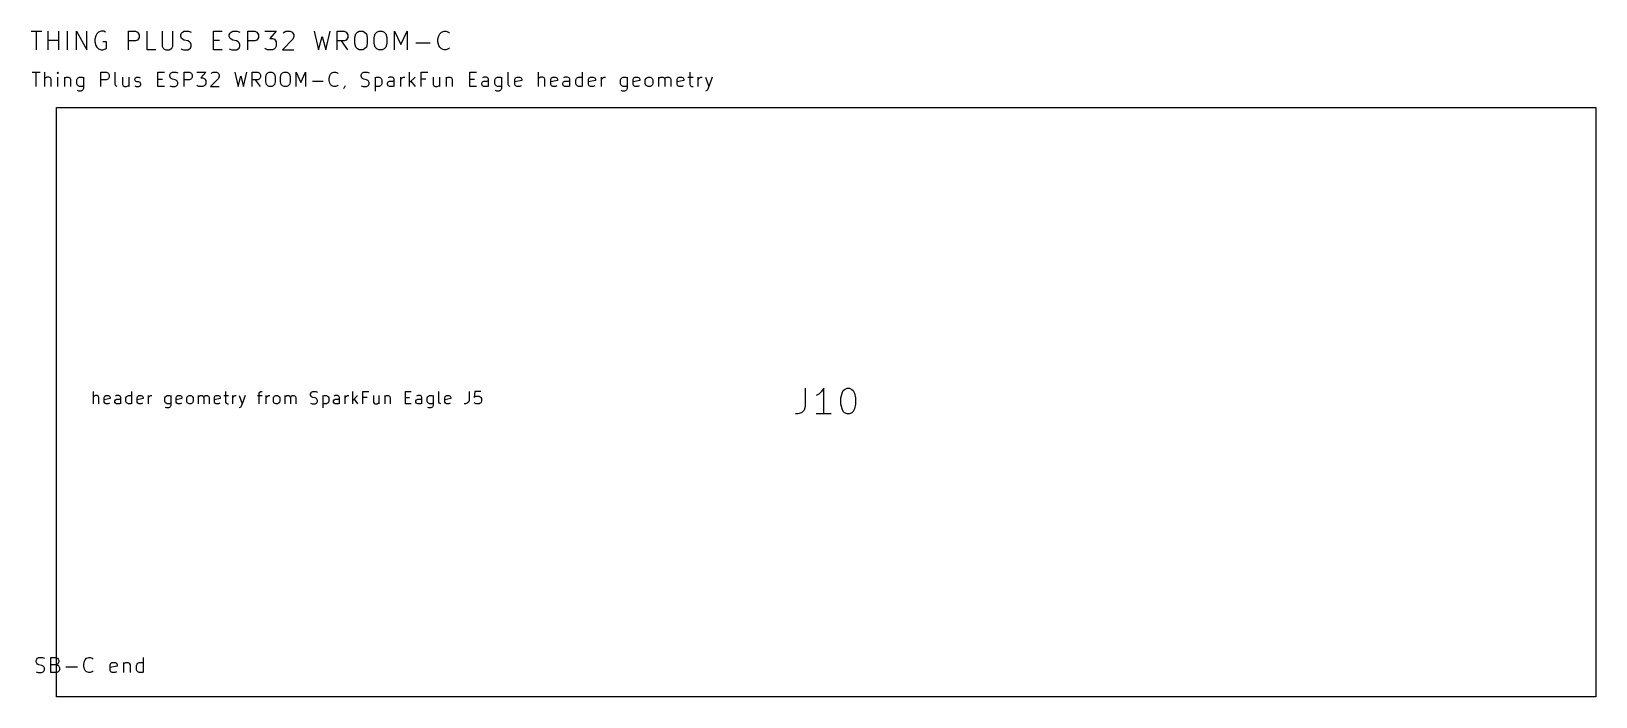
# Model space of a CAD drawing. Header units: millimetres. Extents: x -21 to 135, y 2 to 105.
# Drawn here: x 18.2 to 78.9, y 43.1 to 68.9 of the extents above; entities that cross this region are included whole.
import ezdxf

# ---------------------------------------------------------------- set-up
doc = ezdxf.new("R2010")
doc.units = ezdxf.units.MM
doc.layers.add('F.Silkscreen', color=41, linetype='CONTINUOUS', true_color=0xf2eda1)

msp = doc.modelspace()

# ---------------------------------------------------------------- linework, layer by layer
at = {"layer": 'F.Silkscreen', "linetype": 'CONTINUOUS'}
for p, q in [((18.182471, 68.893155), (18.5939, 68.893155)), ((18.388185, 68.173155), (18.388185, 68.893155)), ((18.833899, 68.173155), (18.833899, 68.893155)), ((19.245328, 68.173155), (19.245328, 68.893155)), ((19.588185, 68.173155), (19.588185, 68.893155)), ((19.931042, 68.173155), (19.931042, 68.893155)), ((19.931042, 68.893155), (20.342471, 68.173155)), ((20.342471, 68.173155), (20.342471, 68.893155)), ((20.685328, 68.721726), (20.651042, 68.584583)), ((20.651042, 68.584583), (20.651042, 68.481726)), ((20.719614, 68.790298), (20.685328, 68.721726)), ((20.788185, 68.858869), (20.719614, 68.790298)), ((20.891042, 68.893155), (20.788185, 68.858869)), ((20.9939, 68.893155), (20.891042, 68.893155)), ((21.062471, 68.858869), (20.9939, 68.893155)), ((21.953899, 68.173155), (21.953899, 68.893155)), ((21.953899, 68.893155), (22.228185, 68.893155)), ((22.228185, 68.893155), (22.296756, 68.858869)), ((22.296756, 68.858869), (22.331042, 68.824583)), ((22.331042, 68.584583), (22.296756, 68.550298)), ((22.331042, 68.824583), (22.365328, 68.756012)), ((22.365328, 68.653155), (22.331042, 68.584583)), ((22.365328, 68.756012), (22.365328, 68.653155)), ((22.673899, 68.173155), (22.673899, 68.893155)), ((23.256756, 68.893155), (23.256756, 68.310298)), ((23.668185, 68.310298), (23.668185, 68.893155)), ((23.976756, 68.756012), (24.011042, 68.824583)), ((23.976756, 68.68744), (23.976756, 68.756012)), ((24.011042, 68.618869), (23.976756, 68.68744)), ((24.011042, 68.824583), (24.045328, 68.858869)), ((24.045328, 68.584583), (24.011042, 68.618869)), ((24.045328, 68.858869), (24.113899, 68.893155)), ((24.113899, 68.550298), (24.045328, 68.584583)), ((24.113899, 68.893155), (24.285328, 68.893155)), ((24.285328, 68.893155), (24.388185, 68.858869)), ((25.245327, 68.173155), (25.245327, 68.893155)), ((25.245327, 68.893155), (25.588184, 68.893155)), ((25.86247, 68.756012), (25.896756, 68.824583)), ((25.86247, 68.68744), (25.86247, 68.756012)), ((25.896756, 68.618869), (25.86247, 68.68744)), ((25.896756, 68.824583), (25.931042, 68.858869)), ((25.931042, 68.584583), (25.896756, 68.618869)), ((25.931042, 68.858869), (25.999613, 68.893155)), ((25.999613, 68.550298), (25.931042, 68.584583)), ((25.999613, 68.893155), (26.171042, 68.893155)), ((26.171042, 68.893155), (26.273899, 68.858869)), ((26.58247, 68.173155), (26.58247, 68.893155)), ((26.58247, 68.893155), (26.856756, 68.893155)), ((26.856756, 68.893155), (26.925327, 68.858869)), ((26.925327, 68.858869), (26.959613, 68.824583)), ((26.959613, 68.584583), (26.925327, 68.550298)), ((26.959613, 68.824583), (26.993899, 68.756012)), ((26.993899, 68.653155), (26.959613, 68.584583)), ((26.993899, 68.756012), (26.993899, 68.653155)), ((27.233899, 68.893155), (27.679613, 68.893155)), ((27.679613, 68.893155), (27.439613, 68.618869)), ((27.439613, 68.618869), (27.54247, 68.618869)), ((27.54247, 68.618869), (27.611042, 68.584583)), ((27.611042, 68.584583), (27.645327, 68.550298)), ((28.331041, 68.584583), (27.919613, 68.173155)), ((27.953898, 68.824583), (27.988184, 68.858869)), ((27.988184, 68.858869), (28.056756, 68.893155)), ((28.056756, 68.893155), (28.228184, 68.893155)), ((28.228184, 68.893155), (28.296756, 68.858869)), ((28.296756, 68.858869), (28.331041, 68.824583)), ((28.331041, 68.824583), (28.365327, 68.756012)), ((28.365327, 68.68744), (28.331041, 68.584583)), ((28.365327, 68.756012), (28.365327, 68.68744)), ((29.153898, 68.893155), (29.325326, 68.173155)), ((29.325326, 68.173155), (29.462469, 68.68744)), ((29.462469, 68.68744), (29.599612, 68.173155)), ((29.599612, 68.173155), (29.771041, 68.893155)), ((30.045326, 68.173155), (30.045326, 68.893155)), ((30.045326, 68.893155), (30.319612, 68.893155)), ((30.319612, 68.893155), (30.388183, 68.858869)), ((30.388183, 68.858869), (30.422469, 68.824583)), ((30.422469, 68.584583), (30.388183, 68.550298)), ((30.422469, 68.824583), (30.456755, 68.756012)), ((30.456755, 68.653155), (30.422469, 68.584583)), ((30.456755, 68.756012), (30.456755, 68.653155)), ((30.73104, 68.653155), (30.765326, 68.790298)), ((30.73104, 68.413155), (30.73104, 68.653155)), ((30.765326, 68.790298), (30.833898, 68.858869)), ((30.833898, 68.858869), (30.902469, 68.893155)), ((30.902469, 68.893155), (31.039612, 68.893155)), ((31.039612, 68.893155), (31.108183, 68.858869)), ((31.108183, 68.858869), (31.176755, 68.790298)), ((31.176755, 68.790298), (31.21104, 68.653155)), ((31.21104, 68.653155), (31.21104, 68.413155)), ((31.485326, 68.653155), (31.519612, 68.790298)), ((31.485326, 68.413155), (31.485326, 68.653155)), ((31.519612, 68.790298), (31.588184, 68.858869)), ((31.588184, 68.858869), (31.656755, 68.893155)), ((31.656755, 68.893155), (31.793898, 68.893155)), ((31.793898, 68.893155), (31.862469, 68.858869)), ((31.862469, 68.858869), (31.931041, 68.790298)), ((31.931041, 68.790298), (31.965326, 68.653155)), ((31.965326, 68.653155), (31.965326, 68.413155)), ((32.273898, 68.173155), (32.273898, 68.893155)), ((32.273898, 68.893155), (32.513898, 68.378869)), ((32.513898, 68.378869), (32.753898, 68.893155)), ((32.753898, 68.893155), (32.753898, 68.173155)), ((33.953898, 68.584583), (33.988184, 68.721726)), ((33.953898, 68.481726), (33.953898, 68.584583)), ((33.988184, 68.721726), (34.02247, 68.790298)), ((34.02247, 68.790298), (34.091041, 68.858869)), ((34.091041, 68.858869), (34.193898, 68.893155)), ((34.193898, 68.893155), (34.26247, 68.893155)), ((34.26247, 68.893155), (34.365327, 68.858869)), ((34.365327, 68.858869), (34.399613, 68.824583)), ((18.833899, 68.550298), (19.245328, 68.550298)), ((20.651042, 68.481726), (20.685328, 68.344583)), ((20.685328, 68.344583), (20.719614, 68.276012)), ((20.719614, 68.276012), (20.788185, 68.20744)), ((20.788185, 68.20744), (20.891042, 68.173155)), ((20.891042, 68.173155), (20.959614, 68.173155)), ((21.096757, 68.481726), (20.959614, 68.481726)), ((20.959614, 68.173155), (21.062471, 68.20744)), ((21.062471, 68.20744), (21.096757, 68.241726)), ((21.096757, 68.241726), (21.096757, 68.481726)), ((22.228185, 68.516012), (21.953899, 68.516012)), ((22.296756, 68.550298), (22.228185, 68.516012)), ((23.016756, 68.173155), (22.673899, 68.173155)), ((23.256756, 68.310298), (23.291042, 68.241726)), ((23.291042, 68.241726), (23.325328, 68.20744)), ((23.325328, 68.20744), (23.393899, 68.173155)), ((23.393899, 68.173155), (23.531042, 68.173155)), ((23.531042, 68.173155), (23.599613, 68.20744)), ((23.599613, 68.20744), (23.633899, 68.241726)), ((23.633899, 68.241726), (23.668185, 68.310298)), ((23.976756, 68.20744), (24.079614, 68.173155)), ((24.079614, 68.173155), (24.251042, 68.173155)), ((24.251042, 68.516012), (24.113899, 68.550298)), ((24.319614, 68.481726), (24.251042, 68.516012)), ((24.251042, 68.173155), (24.319614, 68.20744)), ((24.353899, 68.44744), (24.319614, 68.481726)), ((24.319614, 68.20744), (24.353899, 68.241726)), ((24.388185, 68.378869), (24.353899, 68.44744)), ((24.353899, 68.241726), (24.388185, 68.310298)), ((24.388185, 68.310298), (24.388185, 68.378869)), ((25.245327, 68.550298), (25.485327, 68.550298)), ((25.588184, 68.173155), (25.245327, 68.173155)), ((25.86247, 68.20744), (25.965328, 68.173155)), ((25.965328, 68.173155), (26.136756, 68.173155)), ((26.136756, 68.516012), (25.999613, 68.550298)), ((26.205328, 68.481726), (26.136756, 68.516012)), ((26.136756, 68.173155), (26.205328, 68.20744)), ((26.239613, 68.44744), (26.205328, 68.481726)), ((26.205328, 68.20744), (26.239613, 68.241726)), ((26.273899, 68.378869), (26.239613, 68.44744)), ((26.239613, 68.241726), (26.273899, 68.310298)), ((26.273899, 68.310298), (26.273899, 68.378869)), ((26.856756, 68.516012), (26.58247, 68.516012)), ((26.925327, 68.550298), (26.856756, 68.516012)), ((27.268184, 68.20744), (27.233899, 68.241726)), ((27.336756, 68.173155), (27.268184, 68.20744)), ((27.54247, 68.173155), (27.336756, 68.173155)), ((27.611042, 68.20744), (27.54247, 68.173155)), ((27.645327, 68.241726), (27.611042, 68.20744)), ((27.645327, 68.550298), (27.679613, 68.481726)), ((27.679613, 68.310298), (27.645327, 68.241726)), ((27.679613, 68.481726), (27.679613, 68.310298)), ((27.919613, 68.173155), (28.365327, 68.173155)), ((30.319612, 68.516012), (30.045326, 68.516012)), ((30.456755, 68.173155), (30.216755, 68.516012)), ((30.388183, 68.550298), (30.319612, 68.516012)), ((30.765326, 68.276012), (30.73104, 68.413155)), ((30.833898, 68.20744), (30.765326, 68.276012)), ((30.902469, 68.173155), (30.833898, 68.20744)), ((31.039612, 68.173155), (30.902469, 68.173155)), ((31.108183, 68.20744), (31.039612, 68.173155)), ((31.176755, 68.276012), (31.108183, 68.20744)), ((31.21104, 68.413155), (31.176755, 68.276012)), ((31.519612, 68.276012), (31.485326, 68.413155)), ((31.588184, 68.20744), (31.519612, 68.276012)), ((31.656755, 68.173155), (31.588184, 68.20744)), ((31.793898, 68.173155), (31.656755, 68.173155)), ((31.862469, 68.20744), (31.793898, 68.173155)), ((31.931041, 68.276012), (31.862469, 68.20744)), ((31.965326, 68.413155), (31.931041, 68.276012)), ((33.096755, 68.44744), (33.645327, 68.44744)), ((33.988184, 68.344583), (33.953898, 68.481726)), ((34.02247, 68.276012), (33.988184, 68.344583)), ((34.091041, 68.20744), (34.02247, 68.276012)), ((34.193898, 68.173155), (34.091041, 68.20744)), ((34.26247, 68.173155), (34.193898, 68.173155)), ((34.365327, 68.20744), (34.26247, 68.173155)), ((34.399613, 68.241726), (34.365327, 68.20744)), ((18.214276, 67.3018), (18.528562, 67.3018)), ((18.371419, 66.7518), (18.371419, 67.3018)), ((18.711896, 66.7518), (18.711896, 67.3018)), ((18.738086, 67.092276), (18.711896, 67.066086)), ((18.790467, 67.118467), (18.738086, 67.092276)), ((18.869039, 67.118467), (18.790467, 67.118467)), ((18.92142, 67.092276), (18.869039, 67.118467)), ((18.94761, 67.039895), (18.92142, 67.092276)), ((18.94761, 66.7518), (18.94761, 67.039895)), ((19.209515, 67.3018), (19.183324, 67.27561)), ((19.183324, 67.27561), (19.209515, 67.249419)), ((19.235705, 67.27561), (19.209515, 67.3018)), ((19.209515, 67.3018), (19.209515, 67.249419)), ((19.209515, 67.249419), (19.235705, 67.27561)), ((19.209515, 66.7518), (19.209515, 67.118467)), ((19.47142, 67.118467), (19.47142, 66.7518)), ((19.47142, 67.066086), (19.49761, 67.092276)), ((19.49761, 67.092276), (19.549991, 67.118467)), ((19.549991, 67.118467), (19.628563, 67.118467)), ((19.628563, 67.118467), (19.680944, 67.092276)), ((19.680944, 67.092276), (19.707134, 67.039895)), ((19.707134, 67.039895), (19.707134, 66.7518)), ((19.942848, 67.013705), (19.969039, 67.066086)), ((19.942848, 66.856562), (19.942848, 67.013705)), ((19.969039, 66.804181), (19.942848, 66.856562)), ((19.969039, 67.066086), (19.995229, 67.092276)), ((19.995229, 66.77799), (19.969039, 66.804181)), ((19.995229, 67.092276), (20.04761, 67.118467)), ((20.04761, 66.7518), (19.995229, 66.77799)), ((20.04761, 67.118467), (20.152372, 67.118467)), ((20.152372, 66.7518), (20.04761, 66.7518)), ((20.152372, 67.118467), (20.204753, 67.092276)), ((20.204753, 66.77799), (20.152372, 66.7518)), ((20.204753, 67.118467), (20.204753, 66.673229)), ((20.885706, 66.7518), (20.885706, 67.3018)), ((20.885706, 67.3018), (21.09523, 67.3018)), ((21.09523, 67.013705), (20.885706, 67.013705)), ((21.09523, 67.3018), (21.147611, 67.27561)), ((21.147611, 67.039895), (21.09523, 67.013705)), ((21.147611, 67.27561), (21.173801, 67.249419)), ((21.173801, 67.066086), (21.147611, 67.039895)), ((21.173801, 67.249419), (21.199992, 67.197038)), ((21.199992, 67.118467), (21.173801, 67.066086)), ((21.199992, 67.197038), (21.199992, 67.118467)), ((21.435706, 66.830371), (21.435706, 67.3018)), ((21.461896, 66.77799), (21.435706, 66.830371)), ((21.514277, 66.7518), (21.461896, 66.77799)), ((21.723801, 67.118467), (21.723801, 66.830371)), ((21.723801, 66.830371), (21.749991, 66.77799)), ((21.749991, 66.77799), (21.802372, 66.7518)), ((21.802372, 66.7518), (21.880944, 66.7518)), ((21.880944, 66.7518), (21.933325, 66.77799)), ((21.933325, 66.77799), (21.959515, 66.804181)), ((21.959515, 67.118467), (21.959515, 66.7518)), ((22.195229, 67.039895), (22.22142, 67.092276)), ((22.195229, 67.013705), (22.195229, 67.039895)), ((22.22142, 66.961324), (22.195229, 67.013705)), ((22.195229, 66.77799), (22.24761, 66.7518)), ((22.22142, 67.092276), (22.273801, 67.118467)), ((22.273801, 66.935133), (22.22142, 66.961324)), ((22.24761, 66.7518), (22.352372, 66.7518)), ((22.273801, 67.118467), (22.352372, 67.118467)), ((22.352372, 66.935133), (22.273801, 66.935133)), ((22.352372, 67.118467), (22.404753, 67.092276)), ((22.404753, 66.908943), (22.352372, 66.935133)), ((22.352372, 66.7518), (22.404753, 66.77799)), ((22.430944, 66.856562), (22.404753, 66.908943)), ((22.404753, 66.77799), (22.430944, 66.830371)), ((22.430944, 66.830371), (22.430944, 66.856562)), ((23.085706, 66.7518), (23.085706, 67.3018)), ((23.085706, 67.3018), (23.347611, 67.3018)), ((23.085706, 67.039895), (23.269039, 67.039895)), ((23.347611, 66.7518), (23.085706, 66.7518)), ((23.557134, 67.197038), (23.583325, 67.249419)), ((23.557134, 67.144657), (23.557134, 67.197038)), ((23.583325, 67.092276), (23.557134, 67.144657)), ((23.557134, 66.77799), (23.635706, 66.7518)), ((23.583325, 67.249419), (23.609515, 67.27561)), ((23.609515, 67.066086), (23.583325, 67.092276)), ((23.609515, 67.27561), (23.661896, 67.3018)), ((23.661896, 67.039895), (23.609515, 67.066086)), ((23.635706, 66.7518), (23.766658, 66.7518)), ((23.661896, 67.3018), (23.792849, 67.3018)), ((23.766658, 67.013705), (23.661896, 67.039895)), ((23.819039, 66.987514), (23.766658, 67.013705)), ((23.766658, 66.7518), (23.819039, 66.77799)), ((23.792849, 67.3018), (23.87142, 67.27561)), ((23.84523, 66.961324), (23.819039, 66.987514)), ((23.819039, 66.77799), (23.84523, 66.804181)), ((23.87142, 66.908943), (23.84523, 66.961324)), ((23.84523, 66.804181), (23.87142, 66.856562)), ((23.87142, 66.856562), (23.87142, 66.908943)), ((24.107135, 66.7518), (24.107135, 67.3018)), ((24.107135, 67.3018), (24.316659, 67.3018)), ((24.316659, 67.013705), (24.107135, 67.013705)), ((24.316659, 67.3018), (24.36904, 67.27561)), ((24.36904, 67.039895), (24.316659, 67.013705)), ((24.36904, 67.27561), (24.39523, 67.249419)), ((24.39523, 67.066086), (24.36904, 67.039895)), ((24.39523, 67.249419), (24.421421, 67.197038)), ((24.421421, 67.118467), (24.39523, 67.066086)), ((24.421421, 67.197038), (24.421421, 67.118467)), ((24.604754, 67.3018), (24.94523, 67.3018)), ((24.630944, 66.77799), (24.604754, 66.804181)), ((24.683325, 66.7518), (24.630944, 66.77799)), ((24.840468, 66.7518), (24.683325, 66.7518)), ((24.94523, 67.3018), (24.761897, 67.092276)), ((24.761897, 67.092276), (24.840468, 67.092276)), ((24.840468, 67.092276), (24.892849, 67.066086)), ((24.892849, 66.77799), (24.840468, 66.7518)), ((24.892849, 67.066086), (24.91904, 67.039895)), ((24.91904, 66.804181), (24.892849, 66.77799)), ((24.91904, 67.039895), (24.94523, 66.987514)), ((24.94523, 66.856562), (24.91904, 66.804181)), ((24.94523, 66.987514), (24.94523, 66.856562)), ((25.44285, 67.066086), (25.128564, 66.7518)), ((25.128564, 66.7518), (25.46904, 66.7518)), ((25.154754, 67.249419), (25.180945, 67.27561)), ((25.180945, 67.27561), (25.233326, 67.3018)), ((25.233326, 67.3018), (25.364278, 67.3018)), ((25.364278, 67.3018), (25.416659, 67.27561)), ((25.416659, 67.27561), (25.44285, 67.249419)), ((25.44285, 67.249419), (25.46904, 67.197038)), ((25.46904, 67.144657), (25.44285, 67.066086)), ((25.46904, 67.197038), (25.46904, 67.144657)), ((26.071422, 67.3018), (26.202374, 66.7518)), ((26.202374, 66.7518), (26.307136, 67.144657)), ((26.307136, 67.144657), (26.411898, 66.7518)), ((26.411898, 66.7518), (26.542851, 67.3018)), ((26.752374, 66.7518), (26.752374, 67.3018)), ((26.752374, 67.3018), (26.961898, 67.3018)), ((26.961898, 67.013705), (26.752374, 67.013705)), ((27.06666, 66.7518), (26.883326, 67.013705)), ((26.961898, 67.3018), (27.014279, 67.27561)), ((27.014279, 67.039895), (26.961898, 67.013705)), ((27.014279, 67.27561), (27.040469, 67.249419)), ((27.040469, 67.066086), (27.014279, 67.039895)), ((27.040469, 67.249419), (27.06666, 67.197038)), ((27.06666, 67.118467), (27.040469, 67.066086)), ((27.06666, 67.197038), (27.06666, 67.118467)), ((27.276183, 67.118467), (27.302374, 67.223229)), ((27.276183, 66.935133), (27.276183, 67.118467)), ((27.302374, 66.830371), (27.276183, 66.935133)), ((27.302374, 67.223229), (27.354755, 67.27561)), ((27.354755, 66.77799), (27.302374, 66.830371)), ((27.354755, 67.27561), (27.407136, 67.3018)), ((27.407136, 66.7518), (27.354755, 66.77799)), ((27.407136, 67.3018), (27.511898, 67.3018)), ((27.511898, 66.7518), (27.407136, 66.7518)), ((27.511898, 67.3018), (27.564279, 67.27561)), ((27.564279, 66.77799), (27.511898, 66.7518)), ((27.564279, 67.27561), (27.61666, 67.223229)), ((27.61666, 66.830371), (27.564279, 66.77799)), ((27.61666, 67.223229), (27.64285, 67.118467)), ((27.64285, 66.935133), (27.61666, 66.830371)), ((27.64285, 67.118467), (27.64285, 66.935133)), ((27.852373, 67.118467), (27.878564, 67.223229)), ((27.852373, 66.935133), (27.852373, 67.118467)), ((27.878564, 66.830371), (27.852373, 66.935133)), ((27.878564, 67.223229), (27.930945, 67.27561)), ((27.930945, 66.77799), (27.878564, 66.830371)), ((27.930945, 67.27561), (27.983326, 67.3018)), ((27.983326, 66.7518), (27.930945, 66.77799)), ((27.983326, 67.3018), (28.088088, 67.3018)), ((28.088088, 66.7518), (27.983326, 66.7518)), ((28.088088, 67.3018), (28.140469, 67.27561)), ((28.140469, 66.77799), (28.088088, 66.7518)), ((28.140469, 67.27561), (28.19285, 67.223229)), ((28.19285, 66.830371), (28.140469, 66.77799)), ((28.19285, 67.223229), (28.21904, 67.118467)), ((28.21904, 66.935133), (28.19285, 66.830371)), ((28.21904, 67.118467), (28.21904, 66.935133)), ((28.454754, 66.7518), (28.454754, 67.3018)), ((28.454754, 67.3018), (28.638087, 66.908943)), ((28.638087, 66.908943), (28.821421, 67.3018)), ((28.821421, 67.3018), (28.821421, 66.7518)), ((29.083325, 66.961324), (29.502373, 66.961324)), ((29.738086, 67.066086), (29.764277, 67.170848)), ((29.738086, 66.987514), (29.738086, 67.066086)), ((29.764277, 66.882752), (29.738086, 66.987514)), ((29.764277, 67.170848), (29.790467, 67.223229)), ((29.790467, 66.830371), (29.764277, 66.882752)), ((29.790467, 67.223229), (29.842848, 67.27561)), ((29.842848, 66.77799), (29.790467, 66.830371)), ((29.842848, 67.27561), (29.92142, 67.3018)), ((29.92142, 66.7518), (29.842848, 66.77799)), ((29.92142, 67.3018), (29.973801, 67.3018)), ((29.973801, 66.7518), (29.92142, 66.7518)), ((29.973801, 67.3018), (30.052372, 67.27561)), ((30.052372, 66.77799), (29.973801, 66.7518)), ((30.052372, 67.27561), (30.078563, 67.249419)), ((30.078563, 66.804181), (30.052372, 66.77799)), ((30.340467, 66.7518), (30.314277, 66.699419)), ((30.340467, 66.77799), (30.340467, 66.7518)), ((30.969039, 67.197038), (30.99523, 67.249419)), ((30.969039, 67.144657), (30.969039, 67.197038)), ((30.99523, 67.092276), (30.969039, 67.144657)), ((30.969039, 66.77799), (31.047611, 66.7518)), ((30.99523, 67.249419), (31.02142, 67.27561)), ((31.02142, 67.066086), (30.99523, 67.092276)), ((31.02142, 67.27561), (31.073801, 67.3018)), ((31.073801, 67.039895), (31.02142, 67.066086)), ((31.047611, 66.7518), (31.178563, 66.7518)), ((31.073801, 67.3018), (31.204754, 67.3018)), ((31.178563, 67.013705), (31.073801, 67.039895)), ((31.230944, 66.987514), (31.178563, 67.013705)), ((31.178563, 66.7518), (31.230944, 66.77799)), ((31.204754, 67.3018), (31.283325, 67.27561)), ((31.257135, 66.961324), (31.230944, 66.987514)), ((31.230944, 66.77799), (31.257135, 66.804181)), ((31.283325, 66.908943), (31.257135, 66.961324)), ((31.257135, 66.804181), (31.283325, 66.856562)), ((31.283325, 66.856562), (31.283325, 66.908943)), ((31.51904, 67.118467), (31.51904, 66.568467)), ((31.51904, 67.092276), (31.571421, 67.118467)), ((31.571421, 66.7518), (31.51904, 66.77799)), ((31.571421, 67.118467), (31.676183, 67.118467)), ((31.676183, 66.7518), (31.571421, 66.7518)), ((31.676183, 67.118467), (31.728564, 67.092276)), ((31.728564, 66.77799), (31.676183, 66.7518)), ((31.728564, 67.092276), (31.754754, 67.066086)), ((31.754754, 66.804181), (31.728564, 66.77799)), ((31.754754, 67.066086), (31.780945, 67.013705)), ((31.780945, 66.856562), (31.754754, 66.804181)), ((31.780945, 67.013705), (31.780945, 66.856562)), ((31.990468, 66.882752), (32.016659, 66.935133)), ((31.990468, 66.830371), (31.990468, 66.882752)), ((32.016659, 66.77799), (31.990468, 66.830371)), ((32.06904, 67.118467), (32.016659, 67.092276)), ((32.016659, 66.935133), (32.06904, 66.961324)), ((32.06904, 66.7518), (32.016659, 66.77799)), ((32.173802, 67.118467), (32.06904, 67.118467)), ((32.06904, 66.961324), (32.199992, 66.961324)), ((32.199992, 66.7518), (32.06904, 66.7518)), ((32.226183, 67.092276), (32.173802, 67.118467)), ((32.199992, 66.961324), (32.252373, 66.987514)), ((32.252373, 66.77799), (32.199992, 66.7518)), ((32.252373, 67.039895), (32.226183, 67.092276)), ((32.252373, 66.7518), (32.252373, 67.039895)), ((32.514278, 66.7518), (32.514278, 67.118467)), ((32.514278, 67.013705), (32.540468, 67.066086)), ((32.540468, 67.066086), (32.566659, 67.092276)), ((32.566659, 67.092276), (32.61904, 67.118467)), ((32.61904, 67.118467), (32.671421, 67.118467)), ((32.854754, 66.7518), (32.854754, 67.3018)), ((33.064278, 67.118467), (32.854754, 66.908943)), ((32.907135, 66.961324), (33.064278, 66.7518)), ((33.299992, 66.7518), (33.299992, 67.3018)), ((33.299992, 67.3018), (33.561897, 67.3018)), ((33.483325, 67.039895), (33.299992, 67.039895)), ((33.771421, 67.118467), (33.771421, 66.830371)), ((33.771421, 66.830371), (33.797611, 66.77799)), ((33.797611, 66.77799), (33.849992, 66.7518)), ((33.849992, 66.7518), (33.928564, 66.7518)), ((33.928564, 66.7518), (33.980945, 66.77799)), ((33.980945, 66.77799), (34.007135, 66.804181)), ((34.007135, 67.118467), (34.007135, 66.7518)), ((34.26904, 67.118467), (34.26904, 66.7518)), ((34.26904, 67.066086), (34.29523, 67.092276)), ((34.29523, 67.092276), (34.347611, 67.118467)), ((34.347611, 67.118467), (34.426183, 67.118467)), ((34.426183, 67.118467), (34.478564, 67.092276)), ((34.478564, 67.092276), (34.504754, 67.039895)), ((34.504754, 67.039895), (34.504754, 66.7518)), ((35.185707, 66.7518), (35.185707, 67.3018)), ((35.185707, 67.3018), (35.447612, 67.3018)), ((35.185707, 67.039895), (35.36904, 67.039895)), ((35.447612, 66.7518), (35.185707, 66.7518)), ((35.657135, 66.882752), (35.683326, 66.935133)), ((35.657135, 66.830371), (35.657135, 66.882752)), ((35.683326, 66.77799), (35.657135, 66.830371)), ((35.735707, 67.118467), (35.683326, 67.092276)), ((35.683326, 66.935133), (35.735707, 66.961324)), ((35.735707, 66.7518), (35.683326, 66.77799)), ((35.840469, 67.118467), (35.735707, 67.118467)), ((35.735707, 66.961324), (35.866659, 66.961324)), ((35.866659, 66.7518), (35.735707, 66.7518)), ((35.89285, 67.092276), (35.840469, 67.118467)), ((35.866659, 66.961324), (35.91904, 66.987514)), ((35.91904, 66.77799), (35.866659, 66.7518)), ((35.91904, 67.039895), (35.89285, 67.092276)), ((35.91904, 66.7518), (35.91904, 67.039895)), ((36.154754, 67.013705), (36.180945, 67.066086)), ((36.154754, 66.856562), (36.154754, 67.013705)), ((36.180945, 66.804181), (36.154754, 66.856562)), ((36.180945, 67.066086), (36.207135, 67.092276)), ((36.207135, 66.77799), (36.180945, 66.804181)), ((36.207135, 67.092276), (36.259516, 67.118467)), ((36.259516, 66.7518), (36.207135, 66.77799)), ((36.259516, 67.118467), (36.364278, 67.118467)), ((36.364278, 66.7518), (36.259516, 66.7518)), ((36.364278, 67.118467), (36.416659, 67.092276)), ((36.416659, 66.77799), (36.364278, 66.7518)), ((36.416659, 67.118467), (36.416659, 66.673229)), ((36.678564, 66.830371), (36.678564, 67.3018)), ((36.704754, 66.77799), (36.678564, 66.830371)), ((36.757135, 66.7518), (36.704754, 66.77799)), ((36.940468, 67.039895), (36.966659, 67.092276)), ((36.940468, 66.830371), (36.940468, 67.039895)), ((37.202373, 66.987514), (36.940468, 66.935133)), ((36.966659, 66.77799), (36.940468, 66.830371)), ((36.966659, 67.092276), (37.01904, 67.118467)), ((37.01904, 66.7518), (36.966659, 66.77799)), ((37.01904, 67.118467), (37.123802, 67.118467)), ((37.123802, 66.7518), (37.01904, 66.7518)), ((37.123802, 67.118467), (37.176183, 67.092276)), ((37.176183, 66.77799), (37.123802, 66.7518)), ((37.176183, 67.092276), (37.202373, 67.039895)), ((37.202373, 67.039895), (37.202373, 66.987514)), ((37.857136, 66.7518), (37.857136, 67.3018)), ((37.883326, 67.092276), (37.857136, 67.066086)), ((37.935707, 67.118467), (37.883326, 67.092276)), ((38.014279, 67.118467), (37.935707, 67.118467)), ((38.06666, 67.092276), (38.014279, 67.118467)), ((38.09285, 67.039895), (38.06666, 67.092276)), ((38.09285, 66.7518), (38.09285, 67.039895)), ((38.328564, 67.039895), (38.354755, 67.092276)), ((38.328564, 66.830371), (38.328564, 67.039895)), ((38.590469, 66.987514), (38.328564, 66.935133)), ((38.354755, 66.77799), (38.328564, 66.830371)), ((38.354755, 67.092276), (38.407136, 67.118467)), ((38.407136, 66.7518), (38.354755, 66.77799)), ((38.407136, 67.118467), (38.511898, 67.118467)), ((38.511898, 66.7518), (38.407136, 66.7518)), ((38.511898, 67.118467), (38.564279, 67.092276)), ((38.564279, 66.77799), (38.511898, 66.7518)), ((38.564279, 67.092276), (38.590469, 67.039895)), ((38.590469, 67.039895), (38.590469, 66.987514)), ((38.799993, 66.882752), (38.826184, 66.935133)), ((38.799993, 66.830371), (38.799993, 66.882752)), ((38.826184, 66.77799), (38.799993, 66.830371)), ((38.878565, 67.118467), (38.826184, 67.092276)), ((38.826184, 66.935133), (38.878565, 66.961324)), ((38.878565, 66.7518), (38.826184, 66.77799)), ((38.983327, 67.118467), (38.878565, 67.118467)), ((38.878565, 66.961324), (39.009517, 66.961324)), ((39.009517, 66.7518), (38.878565, 66.7518)), ((39.035708, 67.092276), (38.983327, 67.118467)), ((39.009517, 66.961324), (39.061898, 66.987514)), ((39.061898, 66.77799), (39.009517, 66.7518)), ((39.061898, 67.039895), (39.035708, 67.092276)), ((39.061898, 66.7518), (39.061898, 67.039895)), ((39.297612, 67.013705), (39.323803, 67.066086)), ((39.297612, 66.856562), (39.297612, 67.013705)), ((39.323803, 66.804181), (39.297612, 66.856562)), ((39.323803, 67.066086), (39.349993, 67.092276)), ((39.349993, 66.77799), (39.323803, 66.804181)), ((39.349993, 67.092276), (39.402374, 67.118467)), ((39.402374, 66.7518), (39.349993, 66.77799)), ((39.402374, 67.118467), (39.507136, 67.118467)), ((39.507136, 66.7518), (39.402374, 66.7518)), ((39.507136, 67.118467), (39.559517, 67.092276)), ((39.559517, 66.77799), (39.507136, 66.7518)), ((39.559517, 66.7518), (39.559517, 67.3018)), ((39.795231, 67.039895), (39.821422, 67.092276)), ((39.795231, 66.830371), (39.795231, 67.039895)), ((40.057136, 66.987514), (39.795231, 66.935133)), ((39.821422, 66.77799), (39.795231, 66.830371)), ((39.821422, 67.092276), (39.873803, 67.118467)), ((39.873803, 66.7518), (39.821422, 66.77799)), ((39.873803, 67.118467), (39.978565, 67.118467)), ((39.978565, 66.7518), (39.873803, 66.7518)), ((39.978565, 67.118467), (40.030946, 67.092276)), ((40.030946, 66.77799), (39.978565, 66.7518)), ((40.030946, 67.092276), (40.057136, 67.039895)), ((40.057136, 67.039895), (40.057136, 66.987514)), ((40.292851, 66.7518), (40.292851, 67.118467)), ((40.292851, 67.013705), (40.319041, 67.066086)), ((40.319041, 67.066086), (40.345232, 67.092276)), ((40.345232, 67.092276), (40.397613, 67.118467)), ((40.397613, 67.118467), (40.449994, 67.118467)), ((41.026184, 67.013705), (41.052375, 67.066086)), ((41.026184, 66.856562), (41.026184, 67.013705)), ((41.052375, 66.804181), (41.026184, 66.856562)), ((41.052375, 67.066086), (41.078565, 67.092276)), ((41.078565, 66.77799), (41.052375, 66.804181)), ((41.078565, 67.092276), (41.130946, 67.118467)), ((41.130946, 66.7518), (41.078565, 66.77799)), ((41.130946, 67.118467), (41.235708, 67.118467)), ((41.235708, 66.7518), (41.130946, 66.7518)), ((41.235708, 67.118467), (41.288089, 67.092276)), ((41.288089, 66.77799), (41.235708, 66.7518)), ((41.288089, 67.118467), (41.288089, 66.673229)), ((41.523803, 67.039895), (41.549994, 67.092276)), ((41.523803, 66.830371), (41.523803, 67.039895)), ((41.785708, 66.987514), (41.523803, 66.935133)), ((41.549994, 66.77799), (41.523803, 66.830371)), ((41.549994, 67.092276), (41.602375, 67.118467)), ((41.602375, 66.7518), (41.549994, 66.77799)), ((41.602375, 67.118467), (41.707137, 67.118467)), ((41.707137, 66.7518), (41.602375, 66.7518)), ((41.707137, 67.118467), (41.759518, 67.092276)), ((41.759518, 66.77799), (41.707137, 66.7518)), ((41.759518, 67.092276), (41.785708, 67.039895)), ((41.785708, 67.039895), (41.785708, 66.987514)), ((41.995232, 67.013705), (42.021423, 67.066086)), ((41.995232, 66.856562), (41.995232, 67.013705)), ((42.021423, 66.804181), (41.995232, 66.856562)), ((42.021423, 67.066086), (42.047613, 67.092276)), ((42.047613, 66.77799), (42.021423, 66.804181)), ((42.047613, 67.092276), (42.099994, 67.118467)), ((42.099994, 66.7518), (42.047613, 66.77799)), ((42.099994, 67.118467), (42.178566, 67.118467)), ((42.178566, 66.7518), (42.099994, 66.7518)), ((42.178566, 67.118467), (42.230947, 67.092276)), ((42.230947, 66.77799), (42.178566, 66.7518)), ((42.230947, 67.092276), (42.257137, 67.066086)), ((42.257137, 66.804181), (42.230947, 66.77799)), ((42.257137, 67.066086), (42.283328, 67.013705)), ((42.283328, 66.856562), (42.257137, 66.804181)), ((42.283328, 67.013705), (42.283328, 66.856562)), ((42.519042, 66.7518), (42.519042, 67.118467)), ((42.519042, 67.066086), (42.545232, 67.092276)), ((42.545232, 67.092276), (42.597613, 67.118467)), ((42.597613, 67.118467), (42.676185, 67.118467)), ((42.676185, 67.118467), (42.728566, 67.092276)), ((42.728566, 67.092276), (42.754756, 67.039895)), ((42.754756, 67.039895), (42.780947, 67.092276)), ((42.754756, 67.039895), (42.754756, 66.7518)), ((42.780947, 67.092276), (42.833328, 67.118467)), ((42.833328, 67.118467), (42.911899, 67.118467)), ((42.911899, 67.118467), (42.96428, 67.092276)), ((42.96428, 67.092276), (42.99047, 67.039895)), ((42.99047, 67.039895), (42.99047, 66.7518)), ((43.226184, 67.039895), (43.252375, 67.092276)), ((43.226184, 66.830371), (43.226184, 67.039895)), ((43.488089, 66.987514), (43.226184, 66.935133)), ((43.252375, 66.77799), (43.226184, 66.830371)), ((43.252375, 67.092276), (43.304756, 67.118467)), ((43.304756, 66.7518), (43.252375, 66.77799)), ((43.304756, 67.118467), (43.409518, 67.118467)), ((43.409518, 66.7518), (43.304756, 66.7518)), ((43.409518, 67.118467), (43.461899, 67.092276)), ((43.461899, 66.77799), (43.409518, 66.7518)), ((43.461899, 67.092276), (43.488089, 67.039895)), ((43.488089, 67.039895), (43.488089, 66.987514)), ((43.645232, 67.118467), (43.854756, 67.118467)), ((43.723804, 67.3018), (43.723804, 66.830371)), ((43.723804, 66.830371), (43.749994, 66.77799)), ((43.749994, 66.77799), (43.802375, 66.7518)), ((43.802375, 66.7518), (43.854756, 66.7518)), ((44.03809, 66.7518), (44.03809, 67.118467)), ((44.03809, 67.013705), (44.06428, 67.066086)), ((44.06428, 67.066086), (44.090471, 67.092276)), ((44.090471, 67.092276), (44.142852, 67.118467)), ((44.142852, 67.118467), (44.195233, 67.118467)), ((44.326185, 67.118467), (44.457137, 66.7518)), ((44.457137, 66.7518), (44.404756, 66.620848)), ((44.58809, 67.118467), (44.457137, 66.7518)), ((20.02142, 66.568467), (19.969039, 66.594657)), ((20.099991, 66.568467), (20.02142, 66.568467)), ((20.152372, 66.594657), (20.099991, 66.568467)), ((20.178563, 66.620848), (20.152372, 66.594657)), ((20.204753, 66.673229), (20.178563, 66.620848)), ((30.314277, 66.699419), (30.288086, 66.673229)), ((36.233326, 66.568467), (36.180945, 66.594657)), ((36.311897, 66.568467), (36.233326, 66.568467)), ((36.364278, 66.594657), (36.311897, 66.568467)), ((36.390469, 66.620848), (36.364278, 66.594657)), ((36.416659, 66.673229), (36.390469, 66.620848)), ((41.104756, 66.568467), (41.052375, 66.594657)), ((41.183327, 66.568467), (41.104756, 66.568467)), ((41.235708, 66.594657), (41.183327, 66.568467)), ((41.261899, 66.620848), (41.235708, 66.594657)), ((41.288089, 66.673229), (41.261899, 66.620848)), ((44.378566, 66.594657), (44.326185, 66.568467)), ((44.404756, 66.620848), (44.378566, 66.594657)), ((19.161756, 65.93), (78.851756, 65.93)), ((19.161756, 43.07), (19.161756, 65.93)), ((78.851756, 65.93), (78.851756, 43.07)), ((20.598181, 54.434183), (20.598181, 54.914183)), ((20.621038, 54.731326), (20.598181, 54.708469)), ((20.666753, 54.754183), (20.621038, 54.731326)), ((20.735324, 54.754183), (20.666753, 54.754183)), ((20.781038, 54.731326), (20.735324, 54.754183)), ((20.803896, 54.685612), (20.781038, 54.731326)), ((20.803896, 54.434183), (20.803896, 54.685612)), ((21.00961, 54.685612), (21.032467, 54.731326)), ((21.00961, 54.502755), (21.00961, 54.685612)), ((21.238182, 54.639898), (21.00961, 54.594183)), ((21.032467, 54.731326), (21.078182, 54.754183)), ((21.078182, 54.754183), (21.16961, 54.754183)), ((21.16961, 54.754183), (21.215324, 54.731326)), ((21.215324, 54.731326), (21.238182, 54.685612)), ((21.238182, 54.685612), (21.238182, 54.639898)), ((21.489611, 54.754183), (21.443896, 54.731326)), ((21.443896, 54.594183), (21.489611, 54.61704)), ((21.581039, 54.754183), (21.489611, 54.754183)), ((21.489611, 54.61704), (21.603896, 54.61704)), ((21.626753, 54.731326), (21.581039, 54.754183)), ((21.603896, 54.61704), (21.649611, 54.639898)), ((21.649611, 54.685612), (21.626753, 54.731326)), ((21.649611, 54.434183), (21.649611, 54.685612)), ((21.855325, 54.662755), (21.878182, 54.708469)), ((21.855325, 54.525612), (21.855325, 54.662755)), ((21.878182, 54.708469), (21.901039, 54.731326)), ((21.901039, 54.731326), (21.946754, 54.754183)), ((21.946754, 54.754183), (22.038182, 54.754183)), ((22.038182, 54.754183), (22.083897, 54.731326)), ((22.083897, 54.434183), (22.083897, 54.914183)), ((22.289611, 54.685612), (22.312468, 54.731326)), ((22.289611, 54.502755), (22.289611, 54.685612)), ((22.518183, 54.639898), (22.289611, 54.594183)), ((22.312468, 54.731326), (22.358183, 54.754183)), ((22.358183, 54.754183), (22.449611, 54.754183)), ((22.449611, 54.754183), (22.495325, 54.731326)), ((22.495325, 54.731326), (22.518183, 54.685612)), ((22.518183, 54.685612), (22.518183, 54.639898)), ((22.723897, 54.434183), (22.723897, 54.754183)), ((22.723897, 54.662755), (22.746754, 54.708469)), ((22.746754, 54.708469), (22.769612, 54.731326)), ((22.769612, 54.731326), (22.815326, 54.754183)), ((22.815326, 54.754183), (22.86104, 54.754183)), ((23.363897, 54.662755), (23.386754, 54.708469)), ((23.363897, 54.525612), (23.363897, 54.662755)), ((23.386754, 54.708469), (23.409611, 54.731326)), ((23.409611, 54.731326), (23.455326, 54.754183)), ((23.455326, 54.754183), (23.546754, 54.754183)), ((23.546754, 54.754183), (23.592469, 54.731326)), ((23.592469, 54.754183), (23.592469, 54.365612)), ((23.798183, 54.685612), (23.82104, 54.731326)), ((23.798183, 54.502755), (23.798183, 54.685612)), ((24.026755, 54.639898), (23.798183, 54.594183)), ((23.82104, 54.731326), (23.866755, 54.754183)), ((23.866755, 54.754183), (23.958183, 54.754183)), ((23.958183, 54.754183), (24.003897, 54.731326)), ((24.003897, 54.731326), (24.026755, 54.685612)), ((24.026755, 54.685612), (24.026755, 54.639898)), ((24.209612, 54.662755), (24.232469, 54.708469)), ((24.209612, 54.525612), (24.209612, 54.662755)), ((24.232469, 54.708469), (24.255326, 54.731326)), ((24.255326, 54.731326), (24.301041, 54.754183)), ((24.301041, 54.754183), (24.369612, 54.754183)), ((24.369612, 54.754183), (24.415326, 54.731326)), ((24.415326, 54.731326), (24.438184, 54.708469)), ((24.438184, 54.708469), (24.461041, 54.662755)), ((24.461041, 54.662755), (24.461041, 54.525612)), ((24.666755, 54.434183), (24.666755, 54.754183)), ((24.666755, 54.708469), (24.689612, 54.731326)), ((24.689612, 54.731326), (24.735327, 54.754183)), ((24.735327, 54.754183), (24.803898, 54.754183)), ((24.803898, 54.754183), (24.849612, 54.731326)), ((24.849612, 54.731326), (24.87247, 54.685612)), ((24.87247, 54.685612), (24.895327, 54.731326)), ((24.87247, 54.685612), (24.87247, 54.434183)), ((24.895327, 54.731326), (24.941041, 54.754183)), ((24.941041, 54.754183), (25.009612, 54.754183)), ((25.009612, 54.754183), (25.055327, 54.731326)), ((25.055327, 54.731326), (25.078184, 54.685612)), ((25.078184, 54.685612), (25.078184, 54.434183)), ((25.283898, 54.685612), (25.306755, 54.731326)), ((25.283898, 54.502755), (25.283898, 54.685612)), ((25.51247, 54.639898), (25.283898, 54.594183)), ((25.306755, 54.731326), (25.35247, 54.754183)), ((25.35247, 54.754183), (25.443898, 54.754183)), ((25.443898, 54.754183), (25.489612, 54.731326)), ((25.489612, 54.731326), (25.51247, 54.685612)), ((25.51247, 54.685612), (25.51247, 54.639898)), ((25.649613, 54.754183), (25.83247, 54.754183)), ((25.718184, 54.914183), (25.718184, 54.502755)), ((25.99247, 54.434183), (25.99247, 54.754183)), ((25.99247, 54.662755), (26.015327, 54.708469)), ((26.015327, 54.708469), (26.038185, 54.731326)), ((26.038185, 54.731326), (26.083899, 54.754183)), ((26.083899, 54.754183), (26.129613, 54.754183)), ((26.243899, 54.754183), (26.358185, 54.434183)), ((26.47247, 54.754183), (26.358185, 54.434183)), ((26.95247, 54.754183), (27.135327, 54.754183)), ((27.021041, 54.845612), (27.043898, 54.891326)), ((27.021041, 54.434183), (27.021041, 54.845612)), ((27.043898, 54.891326), (27.089613, 54.914183)), ((27.089613, 54.914183), (27.135327, 54.914183)), ((27.295327, 54.434183), (27.295327, 54.754183)), ((27.295327, 54.662755), (27.318184, 54.708469)), ((27.318184, 54.708469), (27.341042, 54.731326)), ((27.341042, 54.731326), (27.386756, 54.754183)), ((27.386756, 54.754183), (27.43247, 54.754183)), ((27.569613, 54.662755), (27.59247, 54.708469)), ((27.569613, 54.525612), (27.569613, 54.662755)), ((27.59247, 54.708469), (27.615327, 54.731326)), ((27.615327, 54.731326), (27.661042, 54.754183)), ((27.661042, 54.754183), (27.729613, 54.754183)), ((27.729613, 54.754183), (27.775327, 54.731326)), ((27.775327, 54.731326), (27.798185, 54.708469)), ((27.798185, 54.708469), (27.821042, 54.662755)), ((27.821042, 54.662755), (27.821042, 54.525612)), ((28.026756, 54.434183), (28.026756, 54.754183)), ((28.026756, 54.708469), (28.049613, 54.731326)), ((28.049613, 54.731326), (28.095328, 54.754183)), ((28.095328, 54.754183), (28.163899, 54.754183)), ((28.163899, 54.754183), (28.209613, 54.731326)), ((28.209613, 54.731326), (28.232471, 54.685612)), ((28.232471, 54.685612), (28.255328, 54.731326)), ((28.232471, 54.685612), (28.232471, 54.434183)), ((28.255328, 54.731326), (28.301042, 54.754183)), ((28.301042, 54.754183), (28.369613, 54.754183)), ((28.369613, 54.754183), (28.415328, 54.731326)), ((28.415328, 54.731326), (28.438185, 54.685612)), ((28.438185, 54.685612), (28.438185, 54.434183)), ((29.009613, 54.822755), (29.03247, 54.868469)), ((29.009613, 54.77704), (29.009613, 54.822755)), ((29.03247, 54.731326), (29.009613, 54.77704)), ((29.03247, 54.868469), (29.055327, 54.891326)), ((29.055327, 54.708469), (29.03247, 54.731326)), ((29.055327, 54.891326), (29.101042, 54.914183)), ((29.101042, 54.685612), (29.055327, 54.708469)), ((29.101042, 54.914183), (29.215327, 54.914183)), ((29.19247, 54.662755), (29.101042, 54.685612)), ((29.238185, 54.639898), (29.19247, 54.662755)), ((29.215327, 54.914183), (29.283899, 54.891326)), ((29.261042, 54.61704), (29.238185, 54.639898)), ((29.283899, 54.571326), (29.261042, 54.61704)), ((29.489613, 54.754183), (29.489613, 54.274183)), ((29.489613, 54.731326), (29.535328, 54.754183)), ((29.535328, 54.754183), (29.626756, 54.754183)), ((29.626756, 54.754183), (29.67247, 54.731326)), ((29.67247, 54.731326), (29.695328, 54.708469)), ((29.695328, 54.708469), (29.718185, 54.662755)), ((29.718185, 54.662755), (29.718185, 54.525612)), ((29.969614, 54.754183), (29.923899, 54.731326)), ((29.923899, 54.594183), (29.969614, 54.61704)), ((30.061042, 54.754183), (29.969614, 54.754183)), ((29.969614, 54.61704), (30.083899, 54.61704)), ((30.106756, 54.731326), (30.061042, 54.754183)), ((30.083899, 54.61704), (30.129614, 54.639898)), ((30.129614, 54.685612), (30.106756, 54.731326)), ((30.129614, 54.434183), (30.129614, 54.685612)), ((30.358185, 54.434183), (30.358185, 54.754183)), ((30.358185, 54.662755), (30.381042, 54.708469)), ((30.381042, 54.708469), (30.4039, 54.731326)), ((30.4039, 54.731326), (30.449614, 54.754183)), ((30.449614, 54.754183), (30.495328, 54.754183)), ((30.655328, 54.434183), (30.655328, 54.914183)), ((30.838185, 54.754183), (30.655328, 54.571326)), ((30.701043, 54.61704), (30.838185, 54.434183)), ((31.043899, 54.434183), (31.043899, 54.914183)), ((31.043899, 54.914183), (31.272471, 54.914183)), ((31.203899, 54.685612), (31.043899, 54.685612)), ((31.455328, 54.754183), (31.455328, 54.502755)), ((31.661043, 54.754183), (31.661043, 54.434183)), ((31.889614, 54.754183), (31.889614, 54.434183)), ((31.889614, 54.708469), (31.912471, 54.731326)), ((31.912471, 54.731326), (31.958186, 54.754183)), ((31.958186, 54.754183), (32.026757, 54.754183)), ((32.026757, 54.754183), (32.072471, 54.731326)), ((32.072471, 54.731326), (32.095329, 54.685612)), ((32.095329, 54.685612), (32.095329, 54.434183)), ((32.689614, 54.434183), (32.689614, 54.914183)), ((32.689614, 54.914183), (32.918186, 54.914183)), ((32.689614, 54.685612), (32.849614, 54.685612)), ((33.169615, 54.754183), (33.1239, 54.731326)), ((33.1239, 54.594183), (33.169615, 54.61704)), ((33.261043, 54.754183), (33.169615, 54.754183)), ((33.169615, 54.61704), (33.2839, 54.61704)), ((33.306757, 54.731326), (33.261043, 54.754183)), ((33.2839, 54.61704), (33.329615, 54.639898)), ((33.329615, 54.685612), (33.306757, 54.731326)), ((33.329615, 54.434183), (33.329615, 54.685612)), ((33.535329, 54.662755), (33.558186, 54.708469)), ((33.535329, 54.525612), (33.535329, 54.662755)), ((33.558186, 54.708469), (33.581043, 54.731326)), ((33.581043, 54.731326), (33.626758, 54.754183)), ((33.626758, 54.754183), (33.718186, 54.754183)), ((33.718186, 54.754183), (33.763901, 54.731326)), ((33.763901, 54.754183), (33.763901, 54.365612)), ((33.992472, 54.502755), (33.992472, 54.914183)), ((34.221044, 54.685612), (34.243901, 54.731326)), ((34.221044, 54.502755), (34.221044, 54.685612)), ((34.449616, 54.639898), (34.221044, 54.594183)), ((34.243901, 54.731326), (34.289616, 54.754183)), ((34.289616, 54.754183), (34.381044, 54.754183)), ((34.381044, 54.754183), (34.426758, 54.731326)), ((34.426758, 54.731326), (34.449616, 54.685612)), ((34.449616, 54.685612), (34.449616, 54.639898)), ((35.158187, 54.914183), (35.158187, 54.571326)), ((35.386758, 54.914183), (35.363901, 54.685612)), ((35.363901, 54.685612), (35.386758, 54.708469)), ((35.61533, 54.914183), (35.386758, 54.914183)), ((35.386758, 54.708469), (35.432473, 54.731326)), ((35.432473, 54.731326), (35.546758, 54.731326)), ((35.546758, 54.731326), (35.592473, 54.708469)), ((35.592473, 54.708469), (35.61533, 54.685612)), ((35.61533, 54.685612), (35.638187, 54.639898)), ((35.638187, 54.639898), (35.638187, 54.525612)), ((48.197232, 55.045181), (48.197232, 54.330896)), ((48.721042, 54.807086), (48.625804, 54.759467)), ((48.81628, 54.902324), (48.721042, 54.807086)), ((48.911518, 55.045181), (48.81628, 54.902324)), ((48.911518, 54.045181), (48.911518, 55.045181)), ((49.578185, 54.664229), (49.625804, 54.854705)), ((49.578185, 54.426134), (49.578185, 54.664229)), ((49.625804, 54.854705), (49.673423, 54.949943)), ((49.673423, 54.949943), (49.721042, 54.997562)), ((49.721042, 54.997562), (49.81628, 55.045181)), ((49.81628, 55.045181), (49.911518, 55.045181)), ((49.911518, 55.045181), (50.006756, 54.997562)), ((50.006756, 54.997562), (50.054375, 54.949943)), ((50.054375, 54.949943), (50.101994, 54.854705)), ((50.101994, 54.854705), (50.149613, 54.664229)), ((50.149613, 54.664229), (50.149613, 54.426134)), ((21.032467, 54.45704), (21.00961, 54.502755)), ((21.078182, 54.434183), (21.032467, 54.45704)), ((21.16961, 54.434183), (21.078182, 54.434183)), ((21.215324, 54.45704), (21.16961, 54.434183)), ((21.421039, 54.548469), (21.443896, 54.594183)), ((21.421039, 54.502755), (21.421039, 54.548469)), ((21.443896, 54.45704), (21.421039, 54.502755)), ((21.489611, 54.434183), (21.443896, 54.45704)), ((21.603896, 54.434183), (21.489611, 54.434183)), ((21.649611, 54.45704), (21.603896, 54.434183)), ((21.878182, 54.479898), (21.855325, 54.525612)), ((21.901039, 54.45704), (21.878182, 54.479898)), ((21.946754, 54.434183), (21.901039, 54.45704)), ((22.038182, 54.434183), (21.946754, 54.434183)), ((22.083897, 54.45704), (22.038182, 54.434183)), ((22.312468, 54.45704), (22.289611, 54.502755)), ((22.358183, 54.434183), (22.312468, 54.45704)), ((22.449611, 54.434183), (22.358183, 54.434183)), ((22.495325, 54.45704), (22.449611, 54.434183)), ((23.386754, 54.479898), (23.363897, 54.525612)), ((23.409611, 54.45704), (23.386754, 54.479898)), ((23.432469, 54.274183), (23.386754, 54.29704)), ((23.455326, 54.434183), (23.409611, 54.45704)), ((23.50104, 54.274183), (23.432469, 54.274183)), ((23.546754, 54.434183), (23.455326, 54.434183)), ((23.546754, 54.29704), (23.50104, 54.274183)), ((23.592469, 54.45704), (23.546754, 54.434183)), ((23.569611, 54.319898), (23.546754, 54.29704)), ((23.592469, 54.365612), (23.569611, 54.319898)), ((23.82104, 54.45704), (23.798183, 54.502755)), ((23.866755, 54.434183), (23.82104, 54.45704)), ((23.958183, 54.434183), (23.866755, 54.434183)), ((24.003897, 54.45704), (23.958183, 54.434183)), ((24.232469, 54.479898), (24.209612, 54.525612)), ((24.255326, 54.45704), (24.232469, 54.479898)), ((24.301041, 54.434183), (24.255326, 54.45704)), ((24.369612, 54.434183), (24.301041, 54.434183)), ((24.415326, 54.45704), (24.369612, 54.434183)), ((24.438184, 54.479898), (24.415326, 54.45704)), ((24.461041, 54.525612), (24.438184, 54.479898)), ((25.306755, 54.45704), (25.283898, 54.502755)), ((25.35247, 54.434183), (25.306755, 54.45704)), ((25.443898, 54.434183), (25.35247, 54.434183)), ((25.489612, 54.45704), (25.443898, 54.434183)), ((25.718184, 54.502755), (25.741041, 54.45704)), ((25.741041, 54.45704), (25.786756, 54.434183)), ((25.786756, 54.434183), (25.83247, 54.434183)), ((26.289613, 54.29704), (26.243899, 54.274183)), ((26.31247, 54.319898), (26.289613, 54.29704)), ((26.358185, 54.434183), (26.31247, 54.319898)), ((27.59247, 54.479898), (27.569613, 54.525612)), ((27.615327, 54.45704), (27.59247, 54.479898)), ((27.661042, 54.434183), (27.615327, 54.45704)), ((27.729613, 54.434183), (27.661042, 54.434183)), ((27.775327, 54.45704), (27.729613, 54.434183)), ((27.798185, 54.479898), (27.775327, 54.45704)), ((27.821042, 54.525612), (27.798185, 54.479898)), ((29.009613, 54.45704), (29.078185, 54.434183)), ((29.078185, 54.434183), (29.19247, 54.434183)), ((29.19247, 54.434183), (29.238185, 54.45704)), ((29.238185, 54.45704), (29.261042, 54.479898)), ((29.261042, 54.479898), (29.283899, 54.525612)), ((29.283899, 54.525612), (29.283899, 54.571326)), ((29.535328, 54.434183), (29.489613, 54.45704)), ((29.626756, 54.434183), (29.535328, 54.434183)), ((29.67247, 54.45704), (29.626756, 54.434183)), ((29.695328, 54.479898), (29.67247, 54.45704)), ((29.718185, 54.525612), (29.695328, 54.479898)), ((29.901042, 54.548469), (29.923899, 54.594183)), ((29.901042, 54.502755), (29.901042, 54.548469)), ((29.923899, 54.45704), (29.901042, 54.502755)), ((29.969614, 54.434183), (29.923899, 54.45704)), ((30.083899, 54.434183), (29.969614, 54.434183)), ((30.129614, 54.45704), (30.083899, 54.434183)), ((31.455328, 54.502755), (31.478185, 54.45704)), ((31.478185, 54.45704), (31.5239, 54.434183)), ((31.5239, 54.434183), (31.592471, 54.434183)), ((31.592471, 54.434183), (31.638185, 54.45704)), ((31.638185, 54.45704), (31.661043, 54.479898)), ((32.918186, 54.434183), (32.689614, 54.434183)), ((33.101043, 54.548469), (33.1239, 54.594183)), ((33.101043, 54.502755), (33.101043, 54.548469)), ((33.1239, 54.45704), (33.101043, 54.502755)), ((33.169615, 54.434183), (33.1239, 54.45704)), ((33.2839, 54.434183), (33.169615, 54.434183)), ((33.329615, 54.45704), (33.2839, 54.434183)), ((33.558186, 54.479898), (33.535329, 54.525612)), ((33.581043, 54.45704), (33.558186, 54.479898)), ((33.603901, 54.274183), (33.558186, 54.29704)), ((33.626758, 54.434183), (33.581043, 54.45704)), ((33.672472, 54.274183), (33.603901, 54.274183)), ((33.718186, 54.434183), (33.626758, 54.434183)), ((33.718186, 54.29704), (33.672472, 54.274183)), ((33.763901, 54.45704), (33.718186, 54.434183)), ((33.741043, 54.319898), (33.718186, 54.29704)), ((33.763901, 54.365612), (33.741043, 54.319898)), ((34.015329, 54.45704), (33.992472, 54.502755)), ((34.061044, 54.434183), (34.015329, 54.45704)), ((34.243901, 54.45704), (34.221044, 54.502755)), ((34.289616, 54.434183), (34.243901, 54.45704)), ((34.381044, 54.434183), (34.289616, 54.434183)), ((34.426758, 54.45704), (34.381044, 54.434183)), ((35.021044, 54.434183), (34.97533, 54.434183)), ((35.089616, 54.45704), (35.021044, 54.434183)), ((35.13533, 54.502755), (35.089616, 54.45704)), ((35.158187, 54.571326), (35.13533, 54.502755)), ((35.386758, 54.45704), (35.363901, 54.479898)), ((35.432473, 54.434183), (35.386758, 54.45704)), ((35.546758, 54.434183), (35.432473, 54.434183)), ((35.592473, 54.45704), (35.546758, 54.434183)), ((35.61533, 54.479898), (35.592473, 54.45704)), ((35.638187, 54.525612), (35.61533, 54.479898)), ((47.911518, 54.045181), (47.81628, 54.045181)), ((48.054375, 54.0928), (47.911518, 54.045181)), ((48.149613, 54.188039), (48.054375, 54.0928)), ((48.197232, 54.330896), (48.149613, 54.188039)), ((49.197232, 54.045181), (48.625804, 54.045181)), ((49.625804, 54.235658), (49.578185, 54.426134)), ((49.673423, 54.14042), (49.625804, 54.235658)), ((49.721042, 54.0928), (49.673423, 54.14042)), ((49.81628, 54.045181), (49.721042, 54.0928)), ((49.911518, 54.045181), (49.81628, 54.045181)), ((50.006756, 54.0928), (49.911518, 54.045181)), ((50.054375, 54.14042), (50.006756, 54.0928)), ((50.101994, 54.235658), (50.054375, 54.14042)), ((50.149613, 54.426134), (50.101994, 54.235658)), ((18.366518, 44.477445), (18.394137, 44.532683)), ((18.366518, 44.422207), (18.366518, 44.477445)), ((18.394137, 44.366969), (18.366518, 44.422207)), ((18.394137, 44.532683), (18.421756, 44.560302)), ((18.421756, 44.33935), (18.394137, 44.366969)), ((18.421756, 44.560302), (18.476994, 44.587921)), ((18.476994, 44.311731), (18.421756, 44.33935)), ((18.476994, 44.587921), (18.615089, 44.587921)), ((18.58747, 44.284112), (18.476994, 44.311731)), ((18.615089, 44.587921), (18.697946, 44.560302)), ((18.946518, 44.007921), (18.946518, 44.587921)), ((18.946518, 44.587921), (19.139851, 44.587921)), ((19.139851, 44.311731), (18.946518, 44.311731)), ((19.139851, 44.587921), (19.195089, 44.560302)), ((19.195089, 44.33935), (19.139851, 44.311731)), ((19.139851, 44.311731), (19.222708, 44.284112)), ((19.195089, 44.560302), (19.222708, 44.532683)), ((19.222708, 44.366969), (19.195089, 44.33935)), ((19.222708, 44.532683), (19.250327, 44.477445)), ((19.250327, 44.422207), (19.222708, 44.366969)), ((19.250327, 44.477445), (19.250327, 44.422207)), ((20.216994, 44.33935), (20.244613, 44.449826)), ((20.216994, 44.256493), (20.216994, 44.33935)), ((20.244613, 44.449826), (20.272232, 44.505064)), ((20.272232, 44.505064), (20.32747, 44.560302)), ((20.32747, 44.560302), (20.410327, 44.587921)), ((20.410327, 44.587921), (20.465565, 44.587921)), ((20.465565, 44.587921), (20.548422, 44.560302)), ((20.548422, 44.560302), (20.576041, 44.532683)), ((21.238899, 44.311731), (21.266518, 44.366969)), ((21.238899, 44.090779), (21.238899, 44.311731)), ((21.266518, 44.366969), (21.321756, 44.394588)), ((21.321756, 44.394588), (21.432232, 44.394588)), ((21.432232, 44.394588), (21.48747, 44.366969)), ((21.48747, 44.366969), (21.515089, 44.311731)), ((21.515089, 44.311731), (21.515089, 44.256493)), ((21.763661, 44.394588), (21.763661, 44.007921)), ((21.763661, 44.33935), (21.79128, 44.366969)), ((21.79128, 44.366969), (21.846518, 44.394588)), ((21.846518, 44.394588), (21.929375, 44.394588)), ((21.929375, 44.394588), (21.984613, 44.366969)), ((21.984613, 44.366969), (22.012232, 44.311731)), ((22.012232, 44.311731), (22.012232, 44.007921)), ((22.260804, 44.284112), (22.288423, 44.33935)), ((22.288423, 44.33935), (22.316042, 44.366969)), ((22.316042, 44.366969), (22.37128, 44.394588)), ((22.37128, 44.394588), (22.481756, 44.394588)), ((22.481756, 44.394588), (22.536994, 44.366969)), ((22.536994, 44.007921), (22.536994, 44.587921)), ((18.366518, 44.03554), (18.449375, 44.007921)), ((18.449375, 44.007921), (18.58747, 44.007921)), ((18.642708, 44.256493), (18.58747, 44.284112)), ((18.58747, 44.007921), (18.642708, 44.03554)), ((18.670327, 44.228874), (18.642708, 44.256493)), ((18.642708, 44.03554), (18.670327, 44.06316)), ((18.697946, 44.173636), (18.670327, 44.228874)), ((18.670327, 44.06316), (18.697946, 44.118398)), ((18.697946, 44.118398), (18.697946, 44.173636)), ((19.16747, 44.007921), (18.946518, 44.007921)), ((19.222708, 44.03554), (19.16747, 44.007921)), ((19.222708, 44.284112), (19.250327, 44.256493)), ((19.250327, 44.06316), (19.222708, 44.03554)), ((19.250327, 44.256493), (19.277946, 44.201255)), ((19.277946, 44.118398), (19.250327, 44.06316)), ((19.277946, 44.201255), (19.277946, 44.118398)), ((19.526518, 44.228874), (19.968423, 44.228874)), ((20.244613, 44.146017), (20.216994, 44.256493)), ((20.272232, 44.090779), (20.244613, 44.146017)), ((20.32747, 44.03554), (20.272232, 44.090779)), ((20.410327, 44.007921), (20.32747, 44.03554)), ((20.465565, 44.007921), (20.410327, 44.007921)), ((20.548422, 44.03554), (20.465565, 44.007921)), ((20.576041, 44.06316), (20.548422, 44.03554)), ((21.515089, 44.256493), (21.238899, 44.201255)), ((21.266518, 44.03554), (21.238899, 44.090779)), ((21.321756, 44.007921), (21.266518, 44.03554)), ((21.432232, 44.007921), (21.321756, 44.007921)), ((21.48747, 44.03554), (21.432232, 44.007921)), ((22.260804, 44.118398), (22.260804, 44.284112)), ((22.288423, 44.06316), (22.260804, 44.118398)), ((22.316042, 44.03554), (22.288423, 44.06316)), ((22.37128, 44.007921), (22.316042, 44.03554)), ((22.481756, 44.007921), (22.37128, 44.007921)), ((22.536994, 44.03554), (22.481756, 44.007921)), ((78.851756, 43.07), (19.161756, 43.07))]:
    msp.add_line(p, q, dxfattribs=at)

doc.saveas('drawing.dxf')
